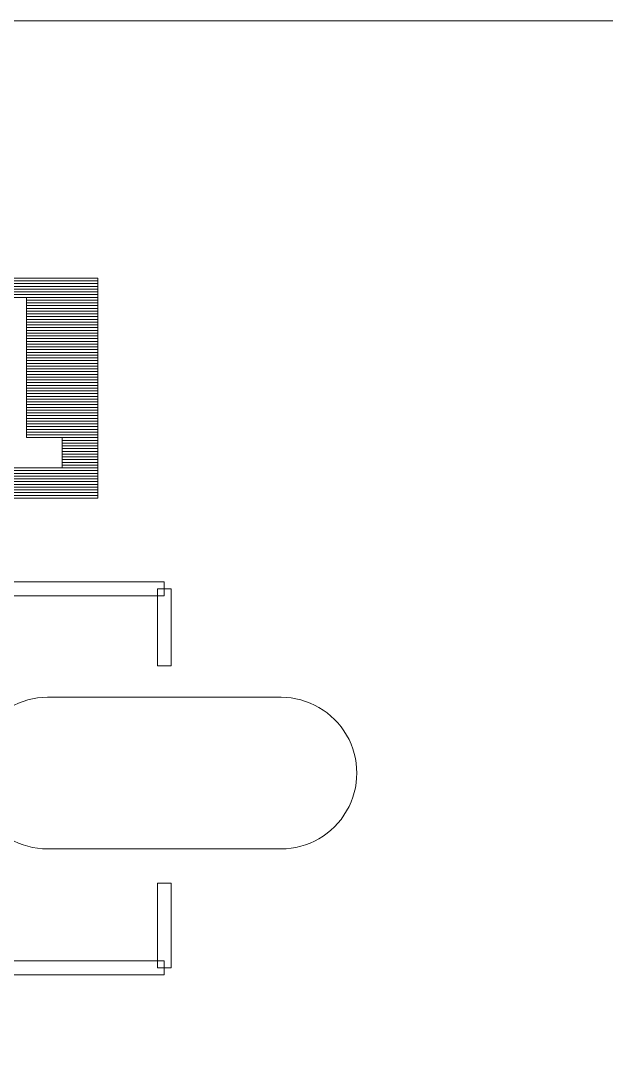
# Model space of a CAD drawing. Header units: millimetres. Extents: x -90 to 99, y -65 to 67.
# Drawn here: x 49.98 to 55.39, y 35.42 to 45.06 of the extents above; entities that cross this region are included whole.
import ezdxf

# ---------------------------------------------------------------- set-up
doc = ezdxf.new("R2010")
doc.units = ezdxf.units.MM
doc.header["$MEASUREMENT"] = 0
for name, color, linetype in [('BG_OUTLINE', 7, 'Continuous'), ('MA_PEN3', 7, 'Continuous'), ('PG_SILKSCREEN_TOP', 7, 'Continuous'), ('PIN_TOP', 7, 'Continuous')]:
    doc.layers.add(name, color=color, linetype=linetype)

msp = doc.modelspace()

# ---------------------------------------------------------------- linework, layer by layer
at = {"layer": 'BG_OUTLINE', "color": 3, "lineweight": 9}
msp.add_open_spline([(-71.7269, -61.8795), (-71.7269, -61.8795), (-71.7343, 42.2681), (-71.7343, 42.2681), (-71.7343, 42.2681), (-71.7348, 43.0066), (-71.4419, 43.715), (-70.92, 44.2375), (-70.92, 44.2375), (-70.3982, 44.76), (-69.6866, 45.0538), (-68.9482, 45.0543), (-68.9482, 45.0543), (-68.9482, 45.0543), (75.2046, 45.0543), (75.2046, 45.0543), (75.2046, 45.0543), (76.8319, 45.0552), (78.1763, 43.7805), (78.2661, 42.1556), (78.2661, 42.1556), (78.2661, 42.1556), (78.2661, 31.2814), (78.2661, 31.2814), (78.2661, 31.2814), (78.2661, 31.2814), (72.2646, 31.2814), (72.2646, 31.2814), (72.2646, 31.2814), (72.2646, 31.2814), (72.2646, 26.9814), (72.2646, 26.9814), (72.2646, 26.9814), (72.2646, 26.9814), (78.2661, 26.9814), (78.2661, 26.9814), (78.2661, 26.9814), (78.2661, 26.9814), (78.2661, 18.6553), (78.2661, 18.6553), (78.2661, 18.6553), (78.2661, 18.6553), (72.2496, 18.6553), (72.2496, 18.6553), (72.2496, 18.6553), (72.2496, 18.6553), (72.2496, 14.3553), (72.2496, 14.3553), (72.2496, 14.3553), (72.2496, 14.3553), (78.2661, 14.3553), (78.2661, 14.3553), (78.2661, 14.3553), (78.2661, 14.3553), (78.2661, 9.255), (78.2661, 9.255), (78.2661, 9.255), (78.2661, 9.255), (72.2648, 9.255), (72.2648, 9.255), (72.2648, 9.255), (72.2648, 9.255), (72.2648, 4.955), (72.2648, 4.955), (72.2648, 4.955), (72.2648, 4.955), (78.2661, 4.955), (78.2661, 4.955), (78.2661, 4.955), (78.2661, 4.955), (78.2661, -3.3762), (78.2661, -3.3762), (78.2661, -3.3762), (78.2661, -3.3762), (72.2445, -3.3762), (72.2445, -3.3762), (72.2445, -3.3762), (72.2445, -3.3762), (72.2445, -7.6762), (72.2445, -7.6762), (72.2445, -7.6762), (72.2445, -7.6762), (78.2661, -7.6762), (78.2661, -7.6762), (78.2661, -7.6762), (78.2661, -7.6762), (78.2661, -12.7615), (78.2661, -12.7615), (78.2661, -12.7615), (78.2661, -12.7615), (72.2651, -12.7615), (72.2651, -12.7615), (72.2651, -12.7615), (72.2651, -12.7615), (72.2651, -17.0615), (72.2651, -17.0615), (72.2651, -17.0615), (72.2651, -17.0615), (78.2661, -17.0615), (78.2661, -17.0615), (78.2661, -17.0615), (78.2661, -17.0615), (78.2661, -25.4097), (78.2661, -25.4097), (78.2661, -25.4097), (78.2661, -25.4097), (72.2656, -25.4097), (72.2656, -25.4097), (72.2656, -25.4097), (72.2656, -25.4097), (72.2656, -29.7097), (72.2656, -29.7097), (72.2656, -29.7097), (72.2656, -29.7097), (78.2661, -29.7097), (78.2661, -29.7097), (78.2661, -29.7097), (78.2661, -29.7097), (78.2661, -34.793), (78.2661, -34.793), (78.2661, -34.793), (78.2661, -34.793), (72.2679, -34.793), (72.2679, -34.793), (72.2679, -34.793), (72.2679, -34.793), (72.2679, -39.0929), (72.2679, -39.0929), (72.2679, -39.0929), (72.2679, -39.0929), (78.2661, -39.0929), (78.2661, -39.0929), (78.2661, -39.0929), (78.2661, -39.0929), (78.2661, -47.4269), (78.2661, -47.4269), (78.2661, -47.4269), (78.2661, -47.4269), (72.2679, -47.4269), (72.2679, -47.4269), (72.2679, -47.4269), (72.2679, -47.4269), (72.2679, -51.7269), (72.2679, -51.7269), (72.2679, -51.7269), (72.2679, -51.7269), (78.2661, -51.7269), (78.2661, -51.7269), (78.2661, -51.7269), (78.2661, -51.7269), (78.2661, -51.8138), (78.2661, -51.8138), (78.2661, -51.8138), (78.2661, -51.8138), (78.2656, -61.8468), (78.2656, -61.8468), (78.2656, -61.8468), (78.2661, -62.6669), (77.9407, -63.4536), (77.3612, -64.0339), (77.3612, -64.0339), (76.7817, -64.6142), (75.9915, -64.9405), (75.1713, -64.941), (75.1713, -64.941), (75.1713, -64.941), (-68.6609, -64.9456), (-68.6609, -64.9456), (-68.6609, -64.9456), (-69.4735, -64.9461), (-70.2531, -64.6237), (-70.8281, -64.0495), (-70.8281, -64.0495), (-71.4031, -63.4752), (-71.7264, -62.6922), (-71.7269, -61.8795)], degree=3, knots=[0, 0, 0, 0, 0.022727, 0.022727, 0.022727, 0.022727, 0.045455, 0.045455, 0.045455, 0.045455, 0.068182, 0.068182, 0.068182, 0.068182, 0.090909, 0.090909, 0.090909, 0.090909, 0.113636, 0.113636, 0.113636, 0.113636, 0.136364, 0.136364, 0.136364, 0.136364, 0.159091, 0.159091, 0.159091, 0.159091, 0.181818, 0.181818, 0.181818, 0.181818, 0.204545, 0.204545, 0.204545, 0.204545, 0.227273, 0.227273, 0.227273, 0.227273, 0.25, 0.25, 0.25, 0.25, 0.272727, 0.272727, 0.272727, 0.272727, 0.295455, 0.295455, 0.295455, 0.295455, 0.318182, 0.318182, 0.318182, 0.318182, 0.340909, 0.340909, 0.340909, 0.340909, 0.363636, 0.363636, 0.363636, 0.363636, 0.386364, 0.386364, 0.386364, 0.386364, 0.409091, 0.409091, 0.409091, 0.409091, 0.431818, 0.431818, 0.431818, 0.431818, 0.454545, 0.454545, 0.454545, 0.454545, 0.477273, 0.477273, 0.477273, 0.477273, 0.5, 0.5, 0.5, 0.5, 0.522727, 0.522727, 0.522727, 0.522727, 0.545455, 0.545455, 0.545455, 0.545455, 0.568182, 0.568182, 0.568182, 0.568182, 0.590909, 0.590909, 0.590909, 0.590909, 0.613636, 0.613636, 0.613636, 0.613636, 0.636364, 0.636364, 0.636364, 0.636364, 0.659091, 0.659091, 0.659091, 0.659091, 0.681818, 0.681818, 0.681818, 0.681818, 0.704545, 0.704545, 0.704545, 0.704545, 0.727273, 0.727273, 0.727273, 0.727273, 0.75, 0.75, 0.75, 0.75, 0.772727, 0.772727, 0.772727, 0.772727, 0.795455, 0.795455, 0.795455, 0.795455, 0.818182, 0.818182, 0.818182, 0.818182, 0.840909, 0.840909, 0.840909, 0.840909, 0.863636, 0.863636, 0.863636, 0.863636, 0.886364, 0.886364, 0.886364, 0.886364, 0.909091, 0.909091, 0.909091, 0.909091, 0.931818, 0.931818, 0.931818, 0.931818, 0.954545, 0.954545, 0.954545, 0.954545, 0.977273, 0.977273, 0.977273, 0.977273, 1, 1, 1, 1], dxfattribs=at)
at = {"layer": 'MA_PEN3', "color": 5, "lineweight": 9}
for points in [[(45.3606, 42.6034), (45.3606, 42.6034), (45.3606, 42.6288), (45.3606, 42.6288), (45.3606, 42.6288), (45.3606, 42.6288), (50.6949, 42.6288), (50.6949, 42.6288), (50.6949, 42.6288), (50.6949, 42.6288), (50.6949, 42.6034), (50.6949, 42.6034), (50.6949, 42.6034), (50.6949, 42.6034), (45.3606, 42.6034), (45.3606, 42.6034)], [(45.3609, 42.6542), (45.3609, 42.6542), (45.3609, 42.6796), (45.3609, 42.6796), (45.3609, 42.6796), (45.3609, 42.6796), (50.6946, 42.6796), (50.6946, 42.6796), (50.6946, 42.6796), (50.6946, 42.6796), (50.6946, 42.6542), (50.6946, 42.6542), (50.6946, 42.6542), (50.6946, 42.6542), (45.3609, 42.6542), (45.3609, 42.6542)], [(45.3609, 42.6288), (45.3609, 42.6288), (45.3609, 42.6542), (45.3609, 42.6542), (45.3609, 42.6542), (45.3609, 42.6542), (50.6946, 42.6542), (50.6946, 42.6542), (50.6946, 42.6542), (50.6946, 42.6542), (50.6946, 42.6288), (50.6946, 42.6288), (50.6946, 42.6288), (50.6946, 42.6288), (45.3609, 42.6288), (45.3609, 42.6288)], [(45.3609, 42.578), (45.3609, 42.578), (45.3609, 42.6034), (45.3609, 42.6034), (45.3609, 42.6034), (45.3609, 42.6034), (50.6946, 42.6034), (50.6946, 42.6034), (50.6946, 42.6034), (50.6946, 42.6034), (50.6946, 42.578), (50.6946, 42.578), (50.6946, 42.578), (50.6946, 42.578), (45.3609, 42.578), (45.3609, 42.578)], [(45.3606, 42.5272), (45.3606, 42.5272), (45.3606, 42.5526), (45.3606, 42.5526), (45.3606, 42.5526), (45.3606, 42.5526), (50.6946, 42.5524), (50.6946, 42.5524), (50.6946, 42.5524), (50.6946, 42.5524), (50.6946, 42.527), (50.6946, 42.527), (50.6946, 42.527), (50.6946, 42.527), (45.3606, 42.5272), (45.3606, 42.5272)], [(45.3609, 42.5526), (45.3609, 42.5526), (45.3609, 42.578), (45.3609, 42.578), (45.3609, 42.578), (45.3609, 42.578), (50.6946, 42.578), (50.6946, 42.578), (50.6946, 42.578), (50.6946, 42.578), (50.6946, 42.5526), (50.6946, 42.5526), (50.6946, 42.5526), (50.6946, 42.5526), (45.3609, 42.5526), (45.3609, 42.5526)], [(45.3609, 42.5018), (45.3609, 42.5018), (45.3609, 42.5272), (45.3609, 42.5272), (45.3609, 42.5272), (45.3609, 42.5272), (50.6946, 42.5272), (50.6946, 42.5272), (50.6946, 42.5272), (50.6946, 42.5272), (50.6946, 42.5018), (50.6946, 42.5018), (50.6946, 42.5018), (50.6946, 42.5018), (45.3609, 42.5018), (45.3609, 42.5018)], [(50.0345, 42.4764), (50.0345, 42.4764), (50.0345, 42.5018), (50.0345, 42.5018), (50.0345, 42.5018), (50.0345, 42.5018), (50.6946, 42.5018), (50.6946, 42.5018), (50.6946, 42.5018), (50.6946, 42.5018), (50.6946, 42.4764), (50.6946, 42.4764), (50.6946, 42.4764), (50.6946, 42.4764), (50.0345, 42.4764), (50.0345, 42.4764)], [(50.0342, 42.451), (50.0342, 42.451), (50.0342, 42.4764), (50.0342, 42.4764), (50.0342, 42.4764), (50.0342, 42.4764), (50.6946, 42.4764), (50.6946, 42.4764), (50.6946, 42.4764), (50.6946, 42.4764), (50.6946, 42.451), (50.6946, 42.451), (50.6946, 42.451), (50.6946, 42.451), (50.0342, 42.451), (50.0342, 42.451)], [(50.0342, 42.4256), (50.0342, 42.4256), (50.0342, 42.451), (50.0342, 42.451), (50.0342, 42.451), (50.0342, 42.451), (50.6949, 42.451), (50.6949, 42.451), (50.6949, 42.451), (50.6949, 42.451), (50.6949, 42.4256), (50.6949, 42.4256), (50.6949, 42.4256), (50.6949, 42.4256), (50.0342, 42.4256), (50.0342, 42.4256)], [(50.0342, 42.4), (50.0342, 42.4), (50.0342, 42.4254), (50.0342, 42.4254), (50.0342, 42.4254), (50.0342, 42.4254), (50.6946, 42.4256), (50.6946, 42.4256), (50.6946, 42.4256), (50.6946, 42.4256), (50.6946, 42.4002), (50.6946, 42.4002), (50.6946, 42.4002), (50.6946, 42.4002), (50.0342, 42.4), (50.0342, 42.4)], [(50.0342, 42.3748), (50.0342, 42.3748), (50.0342, 42.4002), (50.0342, 42.4002), (50.0342, 42.4002), (50.0342, 42.4002), (50.6946, 42.4002), (50.6946, 42.4002), (50.6946, 42.4002), (50.6946, 42.4002), (50.6946, 42.3748), (50.6946, 42.3748), (50.6946, 42.3748), (50.6946, 42.3748), (50.0342, 42.3748), (50.0342, 42.3748)], [(50.0342, 42.3494), (50.0342, 42.3494), (50.0342, 42.3748), (50.0342, 42.3748), (50.0342, 42.3748), (50.0342, 42.3748), (50.6949, 42.3748), (50.6949, 42.3748), (50.6949, 42.3748), (50.6949, 42.3748), (50.6949, 42.3494), (50.6949, 42.3494), (50.6949, 42.3494), (50.6949, 42.3494), (50.0342, 42.3494), (50.0342, 42.3494)], [(50.0342, 42.324), (50.0342, 42.324), (50.0342, 42.3494), (50.0342, 42.3494), (50.0342, 42.3494), (50.0342, 42.3494), (50.6946, 42.3494), (50.6946, 42.3494), (50.6946, 42.3494), (50.6946, 42.3494), (50.6946, 42.324), (50.6946, 42.324), (50.6946, 42.324), (50.6946, 42.324), (50.0342, 42.324), (50.0342, 42.324)], [(50.0345, 42.2986), (50.0345, 42.2986), (50.0345, 42.324), (50.0345, 42.324), (50.0345, 42.324), (50.0345, 42.324), (50.6946, 42.324), (50.6946, 42.324), (50.6946, 42.324), (50.6946, 42.324), (50.6946, 42.2986), (50.6946, 42.2986), (50.6946, 42.2986), (50.6946, 42.2986), (50.0345, 42.2986), (50.0345, 42.2986)], [(50.0342, 42.2732), (50.0342, 42.2732), (50.0342, 42.2986), (50.0342, 42.2986), (50.0342, 42.2986), (50.0342, 42.2986), (50.6946, 42.2986), (50.6946, 42.2986), (50.6946, 42.2986), (50.6946, 42.2986), (50.6946, 42.2732), (50.6946, 42.2732), (50.6946, 42.2732), (50.6946, 42.2732), (50.0342, 42.2732), (50.0342, 42.2732)], [(50.0342, 42.2478), (50.0342, 42.2478), (50.0342, 42.2732), (50.0342, 42.2732), (50.0342, 42.2732), (50.0342, 42.2732), (50.6946, 42.2735), (50.6946, 42.2735), (50.6946, 42.2735), (50.6946, 42.2735), (50.6946, 42.2481), (50.6946, 42.2481), (50.6946, 42.2481), (50.6946, 42.2481), (50.0342, 42.2478), (50.0342, 42.2478)], [(50.0342, 42.2222), (50.0342, 42.2222), (50.0342, 42.2476), (50.0342, 42.2476), (50.0342, 42.2476), (50.0342, 42.2476), (50.6946, 42.2478), (50.6946, 42.2478), (50.6946, 42.2478), (50.6946, 42.2478), (50.6946, 42.2224), (50.6946, 42.2224), (50.6946, 42.2224), (50.6946, 42.2224), (50.0342, 42.2222), (50.0342, 42.2222)], [(50.0342, 42.197), (50.0342, 42.197), (50.0342, 42.2224), (50.0342, 42.2224), (50.0342, 42.2224), (50.0342, 42.2224), (50.6946, 42.2224), (50.6946, 42.2224), (50.6946, 42.2224), (50.6946, 42.2224), (50.6946, 42.197), (50.6946, 42.197), (50.6946, 42.197), (50.6946, 42.197), (50.0342, 42.197), (50.0342, 42.197)], [(50.0342, 42.1716), (50.0342, 42.1716), (50.0342, 42.197), (50.0342, 42.197), (50.0342, 42.197), (50.0342, 42.197), (50.6949, 42.197), (50.6949, 42.197), (50.6949, 42.197), (50.6949, 42.197), (50.6949, 42.1716), (50.6949, 42.1716), (50.6949, 42.1716), (50.6949, 42.1716), (50.0342, 42.1716), (50.0342, 42.1716)], [(50.0342, 42.1462), (50.0342, 42.1462), (50.0342, 42.1716), (50.0342, 42.1716), (50.0342, 42.1716), (50.0342, 42.1716), (50.6946, 42.1716), (50.6946, 42.1716), (50.6946, 42.1716), (50.6946, 42.1716), (50.6946, 42.1462), (50.6946, 42.1462), (50.6946, 42.1462), (50.6946, 42.1462), (50.0342, 42.1462), (50.0342, 42.1462)], [(50.0342, 42.0954), (50.0342, 42.0954), (50.0342, 42.1208), (50.0342, 42.1208), (50.0342, 42.1208), (50.0342, 42.1208), (50.6946, 42.1206), (50.6946, 42.1206), (50.6946, 42.1206), (50.6946, 42.1206), (50.6946, 42.0952), (50.6946, 42.0952), (50.6946, 42.0952), (50.6946, 42.0952), (50.0342, 42.0954), (50.0342, 42.0954)], [(50.0345, 42.1208), (50.0345, 42.1208), (50.0345, 42.1462), (50.0345, 42.1462), (50.0345, 42.1462), (50.0345, 42.1462), (50.6946, 42.1462), (50.6946, 42.1462), (50.6946, 42.1462), (50.6946, 42.1462), (50.6946, 42.1208), (50.6946, 42.1208), (50.6946, 42.1208), (50.6946, 42.1208), (50.0345, 42.1208), (50.0345, 42.1208)], [(50.0342, 42.07), (50.0342, 42.07), (50.0342, 42.0954), (50.0342, 42.0954), (50.0342, 42.0954), (50.0342, 42.0954), (50.6946, 42.0954), (50.6946, 42.0954), (50.6946, 42.0954), (50.6946, 42.0954), (50.6946, 42.07), (50.6946, 42.07), (50.6946, 42.07), (50.6946, 42.07), (50.0342, 42.07), (50.0342, 42.07)], [(50.0342, 42.0444), (50.0342, 42.0444), (50.0342, 42.0698), (50.0342, 42.0698), (50.0342, 42.0698), (50.0342, 42.0698), (50.6946, 42.07), (50.6946, 42.07), (50.6946, 42.07), (50.6946, 42.07), (50.6946, 42.0446), (50.6946, 42.0446), (50.6946, 42.0446), (50.6946, 42.0446), (50.0342, 42.0444), (50.0342, 42.0444)], [(50.0342, 42.0192), (50.0342, 42.0192), (50.0342, 42.0446), (50.0342, 42.0446), (50.0342, 42.0446), (50.0342, 42.0446), (50.6946, 42.0446), (50.6946, 42.0446), (50.6946, 42.0446), (50.6946, 42.0446), (50.6946, 42.0192), (50.6946, 42.0192), (50.6946, 42.0192), (50.6946, 42.0192), (50.0342, 42.0192), (50.0342, 42.0192)], [(50.0342, 41.9938), (50.0342, 41.9938), (50.0342, 42.0192), (50.0342, 42.0192), (50.0342, 42.0192), (50.0342, 42.0192), (50.6949, 42.0192), (50.6949, 42.0192), (50.6949, 42.0192), (50.6949, 42.0192), (50.6949, 41.9938), (50.6949, 41.9938), (50.6949, 41.9938), (50.6949, 41.9938), (50.0342, 41.9938), (50.0342, 41.9938)], [(50.0342, 41.9684), (50.0342, 41.9684), (50.0342, 41.9938), (50.0342, 41.9938), (50.0342, 41.9938), (50.0342, 41.9938), (50.6946, 41.9938), (50.6946, 41.9938), (50.6946, 41.9938), (50.6946, 41.9938), (50.6946, 41.9684), (50.6946, 41.9684), (50.6946, 41.9684), (50.6946, 41.9684), (50.0342, 41.9684), (50.0342, 41.9684)], [(50.0342, 41.9176), (50.0342, 41.9176), (50.0342, 41.943), (50.0342, 41.943), (50.0342, 41.943), (50.0342, 41.943), (50.6946, 41.9428), (50.6946, 41.9428), (50.6946, 41.9428), (50.6946, 41.9428), (50.6946, 41.9174), (50.6946, 41.9174), (50.6946, 41.9174), (50.6946, 41.9174), (50.0342, 41.9176), (50.0342, 41.9176)], [(50.0342, 41.8922), (50.0342, 41.8922), (50.0342, 41.9176), (50.0342, 41.9176), (50.0342, 41.9176), (50.0342, 41.9176), (50.6946, 41.9176), (50.6946, 41.9176), (50.6946, 41.9176), (50.6946, 41.9176), (50.6946, 41.8922), (50.6946, 41.8922), (50.6946, 41.8922), (50.6946, 41.8922), (50.0342, 41.8922), (50.0342, 41.8922)], [(50.0345, 41.943), (50.0345, 41.943), (50.0345, 41.9684), (50.0345, 41.9684), (50.0345, 41.9684), (50.0345, 41.9684), (50.6946, 41.9684), (50.6946, 41.9684), (50.6946, 41.9684), (50.6946, 41.9684), (50.6946, 41.943), (50.6946, 41.943), (50.6946, 41.943), (50.6946, 41.943), (50.0345, 41.943), (50.0345, 41.943)], [(50.0342, 41.8414), (50.0342, 41.8414), (50.0342, 41.8668), (50.0342, 41.8668), (50.0342, 41.8668), (50.0342, 41.8668), (50.6946, 41.8668), (50.6946, 41.8668), (50.6946, 41.8668), (50.6946, 41.8668), (50.6946, 41.8414), (50.6946, 41.8414), (50.6946, 41.8414), (50.6946, 41.8414), (50.0342, 41.8414), (50.0342, 41.8414)], [(50.0342, 41.816), (50.0342, 41.816), (50.0342, 41.8414), (50.0342, 41.8414), (50.0342, 41.8414), (50.0342, 41.8414), (50.6949, 41.8414), (50.6949, 41.8414), (50.6949, 41.8414), (50.6949, 41.8414), (50.6949, 41.816), (50.6949, 41.816), (50.6949, 41.816), (50.6949, 41.816), (50.0342, 41.816), (50.0342, 41.816)], [(50.0345, 41.8668), (50.0345, 41.8668), (50.0345, 41.8922), (50.0345, 41.8922), (50.0345, 41.8922), (50.0345, 41.8922), (50.6946, 41.8922), (50.6946, 41.8922), (50.6946, 41.8922), (50.6946, 41.8922), (50.6946, 41.8668), (50.6946, 41.8668), (50.6946, 41.8668), (50.6946, 41.8668), (50.0345, 41.8668), (50.0345, 41.8668)], [(50.0342, 41.7906), (50.0342, 41.7906), (50.0342, 41.816), (50.0342, 41.816), (50.0342, 41.816), (50.0342, 41.816), (50.6946, 41.816), (50.6946, 41.816), (50.6946, 41.816), (50.6946, 41.816), (50.6946, 41.7906), (50.6946, 41.7906), (50.6946, 41.7906), (50.6946, 41.7906), (50.0342, 41.7906), (50.0342, 41.7906)], [(50.0342, 41.7398), (50.0342, 41.7398), (50.0342, 41.7652), (50.0342, 41.7652), (50.0342, 41.7652), (50.0342, 41.7652), (50.6946, 41.765), (50.6946, 41.765), (50.6946, 41.765), (50.6946, 41.765), (50.6946, 41.7396), (50.6946, 41.7396), (50.6946, 41.7396), (50.6946, 41.7396), (50.0342, 41.7398), (50.0342, 41.7398)], [(50.0342, 41.7144), (50.0342, 41.7144), (50.0342, 41.7398), (50.0342, 41.7398), (50.0342, 41.7398), (50.0342, 41.7398), (50.6946, 41.7398), (50.6946, 41.7398), (50.6946, 41.7398), (50.6946, 41.7398), (50.6946, 41.7144), (50.6946, 41.7144), (50.6946, 41.7144), (50.6946, 41.7144), (50.0342, 41.7144), (50.0342, 41.7144)], [(50.0345, 41.7652), (50.0345, 41.7652), (50.0345, 41.7906), (50.0345, 41.7906), (50.0345, 41.7906), (50.0345, 41.7906), (50.6946, 41.7906), (50.6946, 41.7906), (50.6946, 41.7906), (50.6946, 41.7906), (50.6946, 41.7652), (50.6946, 41.7652), (50.6946, 41.7652), (50.6946, 41.7652), (50.0345, 41.7652), (50.0345, 41.7652)], [(50.0342, 41.6636), (50.0342, 41.6636), (50.0342, 41.689), (50.0342, 41.689), (50.0342, 41.689), (50.0342, 41.689), (50.6946, 41.689), (50.6946, 41.689), (50.6946, 41.689), (50.6946, 41.689), (50.6946, 41.6636), (50.6946, 41.6636), (50.6946, 41.6636), (50.6946, 41.6636), (50.0342, 41.6636), (50.0342, 41.6636)], [(50.0342, 41.6382), (50.0342, 41.6382), (50.0342, 41.6636), (50.0342, 41.6636), (50.0342, 41.6636), (50.0342, 41.6636), (50.6949, 41.6636), (50.6949, 41.6636), (50.6949, 41.6636), (50.6949, 41.6636), (50.6949, 41.6382), (50.6949, 41.6382), (50.6949, 41.6382), (50.6949, 41.6382), (50.0342, 41.6382), (50.0342, 41.6382)], [(50.0342, 41.6126), (50.0342, 41.6126), (50.0342, 41.638), (50.0342, 41.638), (50.0342, 41.638), (50.0342, 41.638), (50.6946, 41.6382), (50.6946, 41.6382), (50.6946, 41.6382), (50.6946, 41.6382), (50.6946, 41.6128), (50.6946, 41.6128), (50.6946, 41.6128), (50.6946, 41.6128), (50.0342, 41.6126), (50.0342, 41.6126)], [(50.0345, 41.689), (50.0345, 41.689), (50.0345, 41.7144), (50.0345, 41.7144), (50.0345, 41.7144), (50.0345, 41.7144), (50.6946, 41.7144), (50.6946, 41.7144), (50.6946, 41.7144), (50.6946, 41.7144), (50.6946, 41.689), (50.6946, 41.689), (50.6946, 41.689), (50.6946, 41.689), (50.0345, 41.689), (50.0345, 41.689)], [(50.0342, 41.5874), (50.0342, 41.5874), (50.0342, 41.6128), (50.0342, 41.6128), (50.0342, 41.6128), (50.0342, 41.6128), (50.6946, 41.6128), (50.6946, 41.6128), (50.6946, 41.6128), (50.6946, 41.6128), (50.6946, 41.5874), (50.6946, 41.5874), (50.6946, 41.5874), (50.6946, 41.5874), (50.0342, 41.5874), (50.0342, 41.5874)], [(50.0342, 41.562), (50.0342, 41.562), (50.0342, 41.5874), (50.0342, 41.5874), (50.0342, 41.5874), (50.0342, 41.5874), (50.6946, 41.5872), (50.6946, 41.5872), (50.6946, 41.5872), (50.6946, 41.5872), (50.6946, 41.5618), (50.6946, 41.5618), (50.6946, 41.5618), (50.6946, 41.5618), (50.0342, 41.562), (50.0342, 41.562)], [(50.0342, 41.5366), (50.0342, 41.5366), (50.0342, 41.562), (50.0342, 41.562), (50.0342, 41.562), (50.0342, 41.562), (50.6946, 41.562), (50.6946, 41.562), (50.6946, 41.562), (50.6946, 41.562), (50.6946, 41.5366), (50.6946, 41.5366), (50.6946, 41.5366), (50.6946, 41.5366), (50.0342, 41.5366), (50.0342, 41.5366)], [(50.0345, 41.5112), (50.0345, 41.5112), (50.0345, 41.5366), (50.0345, 41.5366), (50.0345, 41.5366), (50.0345, 41.5366), (50.6946, 41.5366), (50.6946, 41.5366), (50.6946, 41.5366), (50.6946, 41.5366), (50.6946, 41.5112), (50.6946, 41.5112), (50.6946, 41.5112), (50.6946, 41.5112), (50.0345, 41.5112), (50.0345, 41.5112)], [(50.0342, 41.4858), (50.0342, 41.4858), (50.0342, 41.5112), (50.0342, 41.5112), (50.0342, 41.5112), (50.0342, 41.5112), (50.6946, 41.5112), (50.6946, 41.5112), (50.6946, 41.5112), (50.6946, 41.5112), (50.6946, 41.4858), (50.6946, 41.4858), (50.6946, 41.4858), (50.6946, 41.4858), (50.0342, 41.4858), (50.0342, 41.4858)], [(50.0342, 41.4604), (50.0342, 41.4604), (50.0342, 41.4858), (50.0342, 41.4858), (50.0342, 41.4858), (50.0342, 41.4858), (50.6949, 41.4858), (50.6949, 41.4858), (50.6949, 41.4858), (50.6949, 41.4858), (50.6949, 41.4604), (50.6949, 41.4604), (50.6949, 41.4604), (50.6949, 41.4604), (50.0342, 41.4604), (50.0342, 41.4604)], [(50.0342, 41.4348), (50.0342, 41.4348), (50.0342, 41.4602), (50.0342, 41.4602), (50.0342, 41.4602), (50.0342, 41.4602), (50.6946, 41.4604), (50.6946, 41.4604), (50.6946, 41.4604), (50.6946, 41.4604), (50.6946, 41.435), (50.6946, 41.435), (50.6946, 41.435), (50.6946, 41.435), (50.0342, 41.4348), (50.0342, 41.4348)], [(50.0342, 41.4096), (50.0342, 41.4096), (50.0342, 41.435), (50.0342, 41.435), (50.0342, 41.435), (50.0342, 41.435), (50.6946, 41.435), (50.6946, 41.435), (50.6946, 41.435), (50.6946, 41.435), (50.6946, 41.4096), (50.6946, 41.4096), (50.6946, 41.4096), (50.6946, 41.4096), (50.0342, 41.4096), (50.0342, 41.4096)], [(50.0342, 41.3842), (50.0342, 41.3842), (50.0342, 41.4096), (50.0342, 41.4096), (50.0342, 41.4096), (50.0342, 41.4096), (50.6946, 41.4094), (50.6946, 41.4094), (50.6946, 41.4094), (50.6946, 41.4094), (50.6946, 41.384), (50.6946, 41.384), (50.6946, 41.384), (50.6946, 41.384), (50.0342, 41.3842), (50.0342, 41.3842)], [(50.0342, 41.3588), (50.0342, 41.3588), (50.0342, 41.3842), (50.0342, 41.3842), (50.0342, 41.3842), (50.0342, 41.3842), (50.6946, 41.3842), (50.6946, 41.3842), (50.6946, 41.3842), (50.6946, 41.3842), (50.6946, 41.3588), (50.6946, 41.3588), (50.6946, 41.3588), (50.6946, 41.3588), (50.0342, 41.3588), (50.0342, 41.3588)], [(50.0345, 41.3334), (50.0345, 41.3334), (50.0345, 41.3588), (50.0345, 41.3588), (50.0345, 41.3588), (50.0345, 41.3588), (50.6946, 41.3588), (50.6946, 41.3588), (50.6946, 41.3588), (50.6946, 41.3588), (50.6946, 41.3334), (50.6946, 41.3334), (50.6946, 41.3334), (50.6946, 41.3334), (50.0345, 41.3334), (50.0345, 41.3334)], [(50.0342, 41.308), (50.0342, 41.308), (50.0342, 41.3334), (50.0342, 41.3334), (50.0342, 41.3334), (50.0342, 41.3334), (50.6946, 41.3334), (50.6946, 41.3334), (50.6946, 41.3334), (50.6946, 41.3334), (50.6946, 41.308), (50.6946, 41.308), (50.6946, 41.308), (50.6946, 41.308), (50.0342, 41.308), (50.0342, 41.308)], [(50.0342, 41.2826), (50.0342, 41.2826), (50.0342, 41.308), (50.0342, 41.308), (50.0342, 41.308), (50.0342, 41.308), (50.6946, 41.3083), (50.6946, 41.3083), (50.6946, 41.3083), (50.6946, 41.3083), (50.6946, 41.2829), (50.6946, 41.2829), (50.6946, 41.2829), (50.6946, 41.2829), (50.0342, 41.2826), (50.0342, 41.2826)], [(50.0342, 41.257), (50.0342, 41.257), (50.0342, 41.2824), (50.0342, 41.2824), (50.0342, 41.2824), (50.0342, 41.2824), (50.6946, 41.2826), (50.6946, 41.2826), (50.6946, 41.2826), (50.6946, 41.2826), (50.6946, 41.2572), (50.6946, 41.2572), (50.6946, 41.2572), (50.6946, 41.2572), (50.0342, 41.257), (50.0342, 41.257)], [(50.0342, 41.2318), (50.0342, 41.2318), (50.0342, 41.2572), (50.0342, 41.2572), (50.0342, 41.2572), (50.0342, 41.2572), (50.6946, 41.2572), (50.6946, 41.2572), (50.6946, 41.2572), (50.6946, 41.2572), (50.6946, 41.2318), (50.6946, 41.2318), (50.6946, 41.2318), (50.6946, 41.2318), (50.0342, 41.2318), (50.0342, 41.2318)], [(50.0342, 41.2064), (50.0342, 41.2064), (50.0342, 41.2318), (50.0342, 41.2318), (50.0342, 41.2318), (50.0342, 41.2318), (50.6949, 41.2318), (50.6949, 41.2318), (50.6949, 41.2318), (50.6949, 41.2318), (50.6949, 41.2064), (50.6949, 41.2064), (50.6949, 41.2064), (50.6949, 41.2064), (50.0342, 41.2064), (50.0342, 41.2064)], [(50.3647, 41.181), (50.3647, 41.181), (50.3647, 41.2064), (50.3647, 41.2064), (50.3647, 41.2064), (50.3647, 41.2064), (50.6946, 41.2064), (50.6946, 41.2064), (50.6946, 41.2064), (50.6946, 41.2064), (50.6946, 41.181), (50.6946, 41.181), (50.6946, 41.181), (50.6946, 41.181), (50.3647, 41.181), (50.3647, 41.181)], [(50.3647, 41.1556), (50.3647, 41.1556), (50.3647, 41.181), (50.3647, 41.181), (50.3647, 41.181), (50.3647, 41.181), (50.6946, 41.181), (50.6946, 41.181), (50.6946, 41.181), (50.6946, 41.181), (50.6946, 41.1556), (50.6946, 41.1556), (50.6946, 41.1556), (50.6946, 41.1556), (50.3647, 41.1556), (50.3647, 41.1556)], [(50.3647, 41.13), (50.3647, 41.13), (50.3647, 41.1554), (50.3647, 41.1554), (50.3647, 41.1554), (50.3647, 41.1554), (50.6946, 41.1554), (50.6946, 41.1554), (50.6946, 41.1554), (50.6946, 41.1554), (50.6946, 41.13), (50.6946, 41.13), (50.6946, 41.13), (50.6946, 41.13), (50.3647, 41.13), (50.3647, 41.13)], [(50.3644, 41.1048), (50.3644, 41.1048), (50.3644, 41.1302), (50.3644, 41.1302), (50.3644, 41.1302), (50.3644, 41.1302), (50.6946, 41.1302), (50.6946, 41.1302), (50.6946, 41.1302), (50.6946, 41.1302), (50.6946, 41.1048), (50.6946, 41.1048), (50.6946, 41.1048), (50.6946, 41.1048), (50.3644, 41.1048), (50.3644, 41.1048)], [(50.3644, 41.0286), (50.3644, 41.0286), (50.3644, 41.054), (50.3644, 41.054), (50.3644, 41.054), (50.3644, 41.054), (50.6949, 41.054), (50.6949, 41.054), (50.6949, 41.054), (50.6949, 41.054), (50.6949, 41.0286), (50.6949, 41.0286), (50.6949, 41.0286), (50.6949, 41.0286), (50.3644, 41.0286), (50.3644, 41.0286)], [(50.3647, 41.0794), (50.3647, 41.0794), (50.3647, 41.1048), (50.3647, 41.1048), (50.3647, 41.1048), (50.3647, 41.1048), (50.6946, 41.1048), (50.6946, 41.1048), (50.6946, 41.1048), (50.6946, 41.1048), (50.6946, 41.0794), (50.6946, 41.0794), (50.6946, 41.0794), (50.6946, 41.0794), (50.3647, 41.0794), (50.3647, 41.0794)], [(50.3647, 41.054), (50.3647, 41.054), (50.3647, 41.0794), (50.3647, 41.0794), (50.3647, 41.0794), (50.3647, 41.0794), (50.6946, 41.0794), (50.6946, 41.0794), (50.6946, 41.0794), (50.6946, 41.0794), (50.6946, 41.054), (50.6946, 41.054), (50.6946, 41.054), (50.6946, 41.054), (50.3647, 41.054), (50.3647, 41.054)], [(50.3644, 40.9524), (50.3644, 40.9524), (50.3644, 40.9778), (50.3644, 40.9778), (50.3644, 40.9778), (50.3644, 40.9778), (50.6946, 40.9776), (50.6946, 40.9776), (50.6946, 40.9776), (50.6946, 40.9776), (50.6946, 40.9522), (50.6946, 40.9522), (50.6946, 40.9522), (50.6946, 40.9522), (50.3644, 40.9524), (50.3644, 40.9524)], [(50.3644, 40.927), (50.3644, 40.927), (50.3644, 40.9524), (50.3644, 40.9524), (50.3644, 40.9524), (50.3644, 40.9524), (50.6946, 40.9524), (50.6946, 40.9524), (50.6946, 40.9524), (50.6946, 40.9524), (50.6946, 40.927), (50.6946, 40.927), (50.6946, 40.927), (50.6946, 40.927), (50.3644, 40.927), (50.3644, 40.927)], [(50.3647, 41.0032), (50.3647, 41.0032), (50.3647, 41.0286), (50.3647, 41.0286), (50.3647, 41.0286), (50.3647, 41.0286), (50.6946, 41.0286), (50.6946, 41.0286), (50.6946, 41.0286), (50.6946, 41.0286), (50.6946, 41.0032), (50.6946, 41.0032), (50.6946, 41.0032), (50.6946, 41.0032), (50.3647, 41.0032), (50.3647, 41.0032)], [(50.3647, 40.9778), (50.3647, 40.9778), (50.3647, 41.0032), (50.3647, 41.0032), (50.3647, 41.0032), (50.3647, 41.0032), (50.6946, 41.0032), (50.6946, 41.0032), (50.6946, 41.0032), (50.6946, 41.0032), (50.6946, 40.9778), (50.6946, 40.9778), (50.6946, 40.9778), (50.6946, 40.9778), (50.3647, 40.9778), (50.3647, 40.9778)], [(45.3606, 40.8508), (45.3606, 40.8508), (45.3606, 40.8762), (45.3606, 40.8762), (45.3606, 40.8762), (45.3606, 40.8762), (50.6949, 40.8762), (50.6949, 40.8762), (50.6949, 40.8762), (50.6949, 40.8762), (50.6949, 40.8508), (50.6949, 40.8508), (50.6949, 40.8508), (50.6949, 40.8508), (45.3606, 40.8508), (45.3606, 40.8508)], [(45.3609, 40.9016), (45.3609, 40.9016), (45.3609, 40.927), (45.3609, 40.927), (45.3609, 40.927), (45.3609, 40.927), (50.6946, 40.927), (50.6946, 40.927), (50.6946, 40.927), (50.6946, 40.927), (50.6946, 40.9016), (50.6946, 40.9016), (50.6946, 40.9016), (50.6946, 40.9016), (45.3609, 40.9016), (45.3609, 40.9016)], [(45.3609, 40.8762), (45.3609, 40.8762), (45.3609, 40.9016), (45.3609, 40.9016), (45.3609, 40.9016), (45.3609, 40.9016), (50.6946, 40.9016), (50.6946, 40.9016), (50.6946, 40.9016), (50.6946, 40.9016), (50.6946, 40.8762), (50.6946, 40.8762), (50.6946, 40.8762), (50.6946, 40.8762), (45.3609, 40.8762), (45.3609, 40.8762)], [(45.3606, 40.7746), (45.3606, 40.7746), (45.3606, 40.8), (45.3606, 40.8), (45.3606, 40.8), (45.3606, 40.8), (50.6946, 40.7998), (50.6946, 40.7998), (50.6946, 40.7998), (50.6946, 40.7998), (50.6946, 40.7744), (50.6946, 40.7744), (50.6946, 40.7744), (50.6946, 40.7744), (45.3606, 40.7746), (45.3606, 40.7746)], [(45.3606, 40.7492), (45.3606, 40.7492), (45.3606, 40.7746), (45.3606, 40.7746), (45.3606, 40.7746), (45.3606, 40.7746), (50.6946, 40.7746), (50.6946, 40.7746), (50.6946, 40.7746), (50.6946, 40.7746), (50.6946, 40.7492), (50.6946, 40.7492), (50.6946, 40.7492), (50.6946, 40.7492), (45.3606, 40.7492), (45.3606, 40.7492)], [(45.3609, 40.8254), (45.3609, 40.8254), (45.3609, 40.8508), (45.3609, 40.8508), (45.3609, 40.8508), (45.3609, 40.8508), (50.6946, 40.8508), (50.6946, 40.8508), (50.6946, 40.8508), (50.6946, 40.8508), (50.6946, 40.8254), (50.6946, 40.8254), (50.6946, 40.8254), (50.6946, 40.8254), (45.3609, 40.8254), (45.3609, 40.8254)], [(45.3609, 40.8), (45.3609, 40.8), (45.3609, 40.8254), (45.3609, 40.8254), (45.3609, 40.8254), (45.3609, 40.8254), (50.6946, 40.8254), (50.6946, 40.8254), (50.6946, 40.8254), (50.6946, 40.8254), (50.6946, 40.8), (50.6946, 40.8), (50.6946, 40.8), (50.6946, 40.8), (45.3609, 40.8), (45.3609, 40.8)], [(45.3606, 40.673), (45.3606, 40.673), (45.3606, 40.6984), (45.3606, 40.6984), (45.3606, 40.6984), (45.3606, 40.6984), (50.6949, 40.6984), (50.6949, 40.6984), (50.6949, 40.6984), (50.6949, 40.6984), (50.6949, 40.673), (50.6949, 40.673), (50.6949, 40.673), (50.6949, 40.673), (45.3606, 40.673), (45.3606, 40.673)], [(45.3609, 40.7238), (45.3609, 40.7238), (45.3609, 40.7492), (45.3609, 40.7492), (45.3609, 40.7492), (45.3609, 40.7492), (50.6946, 40.7492), (50.6946, 40.7492), (50.6946, 40.7492), (50.6946, 40.7492), (50.6946, 40.7238), (50.6946, 40.7238), (50.6946, 40.7238), (50.6946, 40.7238), (45.3609, 40.7238), (45.3609, 40.7238)], [(45.3609, 40.6984), (45.3609, 40.6984), (45.3609, 40.7238), (45.3609, 40.7238), (45.3609, 40.7238), (45.3609, 40.7238), (50.6946, 40.7238), (50.6946, 40.7238), (50.6946, 40.7238), (50.6946, 40.7238), (50.6946, 40.6984), (50.6946, 40.6984), (50.6946, 40.6984), (50.6946, 40.6984), (45.3609, 40.6984), (45.3609, 40.6984)], [(45.3609, 40.6476), (45.3609, 40.6476), (45.3609, 40.673), (45.3609, 40.673), (45.3609, 40.673), (45.3609, 40.673), (50.6946, 40.673), (50.6946, 40.673), (50.6946, 40.673), (50.6946, 40.673), (50.6946, 40.6476), (50.6946, 40.6476), (50.6946, 40.6476), (50.6946, 40.6476), (45.3609, 40.6476), (45.3609, 40.6476)]]:
    msp.add_open_spline(points, degree=3, knots=[0, 0, 0, 0, 0.25, 0.25, 0.25, 0.25, 0.5, 0.5, 0.5, 0.5, 0.75, 0.75, 0.75, 0.75, 1, 1, 1, 1], dxfattribs=at)
at = {"layer": 'PG_SILKSCREEN_TOP', "color": 6, "lineweight": 9}
for points in [[(51.3085, 39.8732), (51.3085, 39.8732), (51.3085, 39.7462), (51.3085, 39.7462), (51.3085, 39.7462), (51.3085, 39.7462), (44.3086, 39.7462), (44.3086, 39.7462), (44.3086, 39.7462), (44.3086, 39.7462), (44.3086, 39.8732), (44.3086, 39.8732), (44.3086, 39.8732), (44.3086, 39.8732), (51.3085, 39.8732), (51.3085, 39.8732)], [(51.372, 39.0985), (51.372, 39.0985), (51.245, 39.0985), (51.245, 39.0985), (51.245, 39.0985), (51.245, 39.0985), (51.245, 39.8097), (51.245, 39.8097), (51.245, 39.8097), (51.245, 39.8097), (51.372, 39.8097), (51.372, 39.8097), (51.372, 39.8097), (51.372, 39.8097), (51.372, 39.0985), (51.372, 39.0985)], [(51.245, 37.0919), (51.245, 37.0919), (51.372, 37.0919), (51.372, 37.0919), (51.372, 37.0919), (51.372, 37.0919), (51.372, 36.3096), (51.372, 36.3096), (51.372, 36.3096), (51.372, 36.3096), (51.245, 36.3096), (51.245, 36.3096), (51.245, 36.3096), (51.245, 36.3096), (51.245, 37.0919), (51.245, 37.0919)], [(51.3085, 36.3731), (51.3085, 36.3731), (51.3085, 36.2461), (51.3085, 36.2461), (51.3085, 36.2461), (51.3085, 36.2461), (44.3086, 36.2461), (44.3086, 36.2461), (44.3086, 36.2461), (44.3086, 36.2461), (44.3086, 36.3731), (44.3086, 36.3731), (44.3086, 36.3731), (44.3086, 36.3731), (51.3085, 36.3731), (51.3085, 36.3731)]]:
    msp.add_open_spline(points, degree=3, knots=[0, 0, 0, 0, 0.25, 0.25, 0.25, 0.25, 0.5, 0.5, 0.5, 0.5, 0.75, 0.75, 0.75, 0.75, 1, 1, 1, 1], dxfattribs=at)
at = {"layer": 'PIN_TOP', "lineweight": 9}
msp.add_open_spline([(50.2303, 38.8079), (50.2303, 38.8079), (52.3863, 38.8079), (52.3863, 38.8079), (52.3863, 38.8079), (52.6364, 38.8079), (52.8675, 38.6745), (52.9925, 38.4579), (52.9925, 38.4579), (53.1176, 38.2413), (53.1176, 37.9745), (52.9925, 37.7579), (52.9925, 37.7579), (52.8675, 37.5413), (52.6364, 37.4079), (52.3863, 37.4079), (52.3863, 37.4079), (52.3863, 37.4079), (50.2303, 37.4079), (50.2303, 37.4079), (50.2303, 37.4079), (49.9802, 37.4079), (49.7491, 37.5413), (49.6241, 37.7579), (49.6241, 37.7579), (49.499, 37.9745), (49.499, 38.2413), (49.6241, 38.4579), (49.6241, 38.4579), (49.7491, 38.6745), (49.9802, 38.8079), (50.2303, 38.8079)], degree=3, knots=[0, 0, 0, 0, 0.125, 0.125, 0.125, 0.125, 0.25, 0.25, 0.25, 0.25, 0.375, 0.375, 0.375, 0.375, 0.5, 0.5, 0.5, 0.5, 0.625, 0.625, 0.625, 0.625, 0.75, 0.75, 0.75, 0.75, 0.875, 0.875, 0.875, 0.875, 1, 1, 1, 1], dxfattribs=at)

doc.saveas('drawing.dxf')
